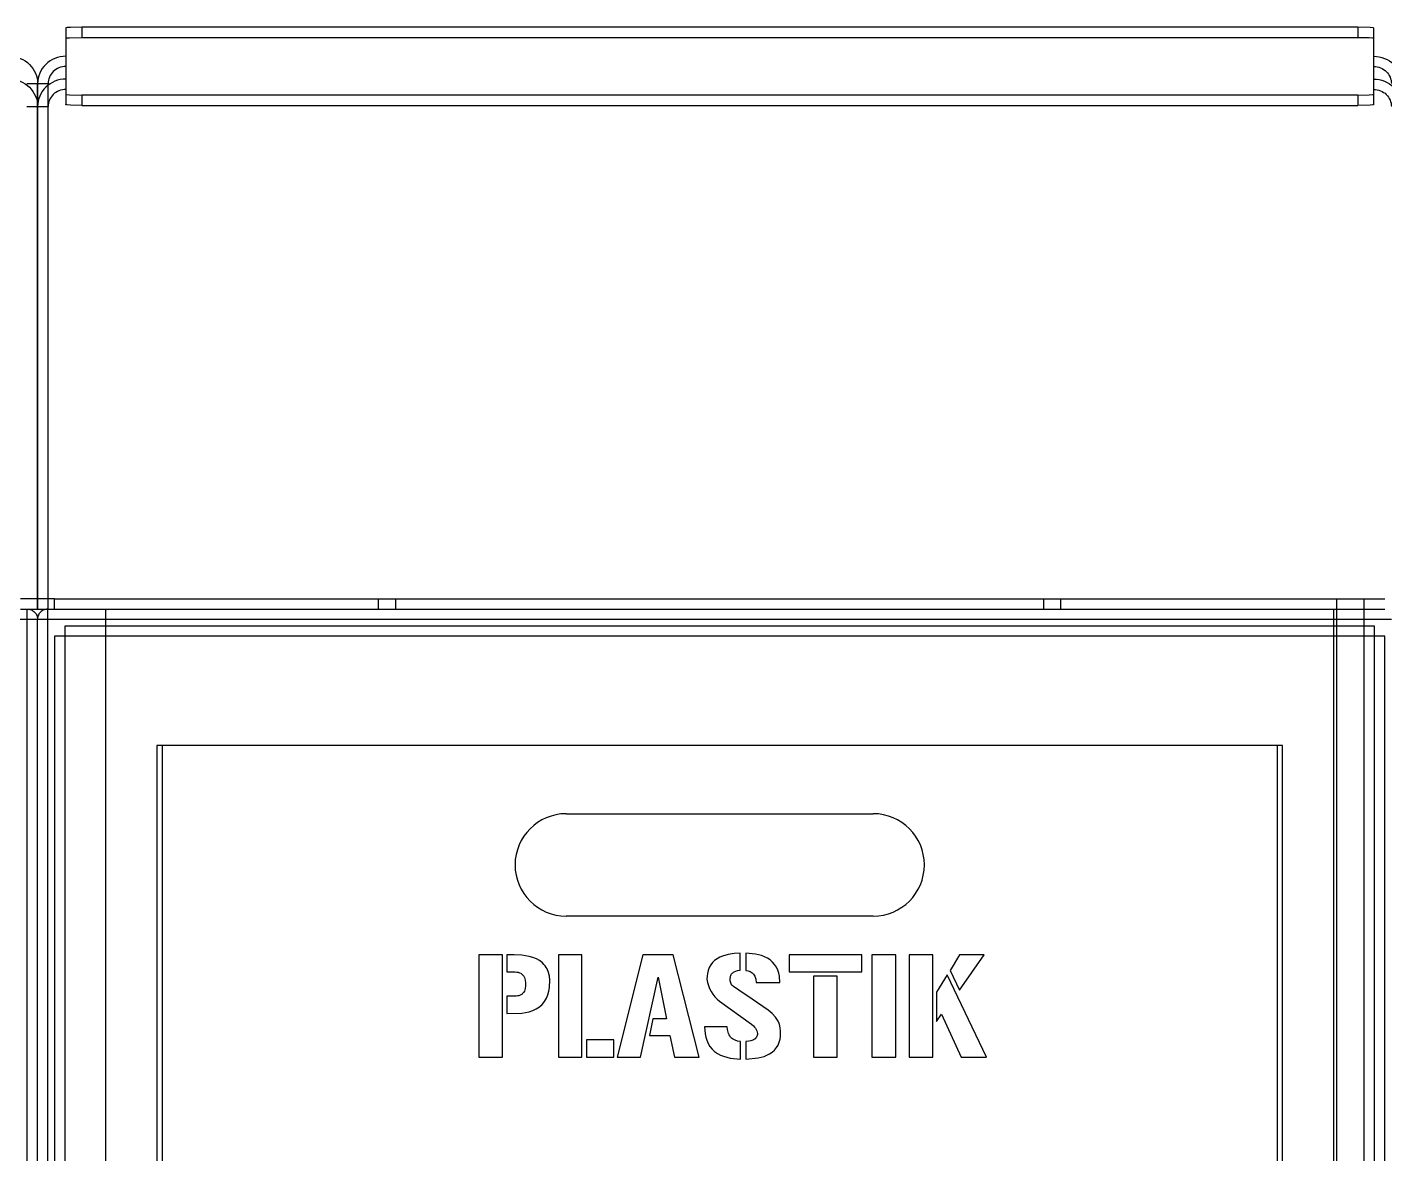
# Model space of a CAD drawing. Header units: millimetres. Extents: x 10366 to 13995, y 24552 to 29685.
# Drawn here: x 12483 to 12881.1, y 27863 to 28193.2 of the extents above; entities that cross this region are included whole.
import ezdxf

# ---------------------------------------------------------------- set-up
doc = ezdxf.new("R2010")
doc.units = ezdxf.units.MM
doc.header["$LTSCALE"] = 3
doc.layers.add('DomyÅ›lny', color=7, linetype='Continuous')

msp = doc.modelspace()

# ---------------------------------------------------------------- linework, layer by layer
at = {"layer": 'DomyÅ›lny'}
for p, q in [((12494.38, 28192.98), (12494.38, 28189.97)), ((12494.38, 28189.97), (12494.38, 28181.69)), ((12873.1, 28193.21), (12499.03, 28193.21)), ((12499.03, 28193.21), (12499.03, 28190.21)), ((12499.03, 28190.21), (12873.1, 28190.21)), ((12873.1, 28193.21), (12873.1, 28190.21)), ((12877.76, 28192.98), (12877.76, 28189.97)), ((12877.76, 28189.97), (12877.76, 28181.69)), ((12494.38, 28181.69), (12494.38, 28174.99)), ((12877.76, 28181.69), (12877.76, 28174.99)), ((12482.96, 28176.68), (12486.07, 28176.68)), ((12486.07, 28025.68), (12486.07, 28176.68)), ((12486.07, 28176.68), (12489.18, 28176.68)), ((12486.07, 28176.68), (12486.07, 28025.68)), ((12489.18, 28025.68), (12489.18, 28176.68)), ((12494.38, 28174.99), (12494.38, 28170.51)), ((12877.76, 28174.99), (12877.76, 28170.51)), ((12482.96, 28169.98), (12486.07, 28169.98)), ((12486.07, 28169.98), (12489.18, 28169.98)), ((12873.1, 28173.28), (12499.03, 28173.28)), ((12499.03, 28173.28), (12499.03, 28170.27)), ((12499.03, 28170.27), (12873.1, 28170.27)), ((12873.1, 28173.28), (12873.1, 28170.27)), ((12483.05, 27232.68), (12483.05, 28022.68)), ((12486.05, 28022.68), (12486.05, 28025.68)), ((12486.05, 28022.68), (12486.05, 28025.68)), ((12486.07, 28022.68), (12486.07, 28025.68)), ((12486.07, 28025.68), (12486.07, 28022.68)), ((12489.05, 27232.68), (12489.05, 28022.68)), ((12489.18, 28022.68), (12489.18, 28025.68)), ((12491.05, 28025.68), (12881.05, 28025.68)), ((12491.05, 28022.68), (12491.05, 28025.68)), ((12491.05, 28022.68), (12881.05, 28022.68)), ((12506.05, 28017.68), (12506.05, 28022.68)), ((12586.05, 28022.68), (12586.05, 28025.68)), ((12591.05, 28022.68), (12591.05, 28025.68)), ((12781.05, 28022.68), (12781.05, 28025.68)), ((12786.05, 28022.68), (12786.05, 28025.68)), ((12866.05, 28017.68), (12866.05, 28022.68)), ((12866.96, 28022.68), (12866.96, 28025.68)), ((12866.96, 28017.68), (12866.96, 28022.68)), ((12874.96, 28022.68), (12874.96, 28025.68)), ((12874.96, 28017.68), (12874.96, 28022.68)), ((12466.05, 28019.68), (12483.05, 28019.68)), ((12486.05, 27235.68), (12486.05, 28019.68)), ((12486.05, 27235.68), (12486.05, 28019.68)), ((12489.05, 28019.68), (12506.05, 28019.68)), ((12506.05, 28019.68), (12866.05, 28019.68)), ((12866.05, 28019.68), (12883.05, 28019.68)), ((12491.05, 28014.68), (12491.05, 27240.68)), ((12878.05, 28017.68), (12494.05, 28017.68)), ((12494.05, 28014.68), (12494.05, 27240.68)), ((12878.05, 28014.68), (12494.05, 28014.68)), ((12506.05, 27237.68), (12506.05, 28017.68)), ((12866.05, 27237.68), (12866.05, 28017.68)), ((12866.96, 27237.68), (12866.96, 28017.68)), ((12874.96, 27237.68), (12874.96, 28017.68)), ((12878.05, 27240.68), (12878.05, 28014.68)), ((12881.05, 27240.68), (12881.05, 28014.68)), ((12851.05, 27982.68), (12521.05, 27982.68)), ((12521.05, 27982.68), (12521.05, 27237.68)), ((12522.55, 27982.68), (12522.55, 27234.18)), ((12849.55, 27234.18), (12849.55, 27982.68)), ((12851.05, 27237.68), (12851.05, 27982.68)), ((12641.05, 27962.68), (12731.05, 27962.68)), ((12731.05, 27932.68), (12641.05, 27932.68)), ((12615.47, 27921.34), (12615.47, 27891.34)), ((12622.34, 27921.34), (12615.47, 27921.34)), ((12622.34, 27891.34), (12622.34, 27921.34)), ((12623.62, 27921.34), (12623.62, 27916.32)), ((12638.77, 27921.34), (12638.77, 27891.34)), ((12645.66, 27921.34), (12638.77, 27921.34)), ((12645.66, 27891.34), (12645.66, 27921.34)), ((12663.56, 27921.34), (12655.95, 27891.34)), ((12672.44, 27921.34), (12663.56, 27921.34)), ((12680.04, 27891.34), (12672.44, 27921.34)), ((12692.05, 27916.79), (12692.05, 27921.83)), ((12693.75, 27921.83), (12693.75, 27916.77)), ((12706.4, 27921.34), (12706.4, 27916.32)), ((12727.73, 27921.34), (12706.4, 27921.34)), ((12727.73, 27916.32), (12727.73, 27921.34)), ((12730.66, 27921.34), (12730.66, 27891.34)), ((12737.73, 27921.34), (12730.66, 27921.34)), ((12737.73, 27891.34), (12737.73, 27921.34)), ((12741.55, 27921.34), (12741.55, 27891.34)), ((12748.5, 27921.34), (12741.55, 27921.34)), ((12748.5, 27891.34), (12748.5, 27921.34)), ((12756.34, 27921.34), (12753.62, 27916.69)), ((12763.58, 27921.34), (12756.34, 27921.34)), ((12756.4, 27910.98), (12763.58, 27921.34)), ((12706.4, 27916.32), (12727.73, 27916.32)), ((12752.73, 27915.47), (12749.62, 27910.34)), ((12764.25, 27891.34), (12752.73, 27915.47)), ((12753.62, 27916.69), (12756.4, 27910.98)), ((12662.79, 27891.34), (12668.04, 27914.82)), ((12668.04, 27914.82), (12670.43, 27902.6)), ((12696.72, 27913.18), (12703.69, 27913.2)), ((12713.56, 27915.09), (12713.56, 27891.34)), ((12720.51, 27915.09), (12713.56, 27915.09)), ((12720.51, 27891.34), (12720.51, 27915.09)), ((12625.97, 27909.18), (12623.62, 27909.18)), ((12623.62, 27909.18), (12623.62, 27904.16)), ((12749.62, 27910.34), (12749.62, 27901.73)), ((12749.62, 27901.73), (12751.05, 27903.89)), ((12751.05, 27903.89), (12756.88, 27891.34)), ((12666.47, 27902.6), (12665.45, 27897.66)), ((12670.43, 27902.6), (12666.47, 27902.6)), ((12688.25, 27900.22), (12681.61, 27900.22)), ((12654.97, 27896.36), (12646.99, 27896.36)), ((12646.99, 27896.36), (12646.99, 27891.34)), ((12654.97, 27891.34), (12654.97, 27896.36)), ((12665.45, 27897.66), (12671.38, 27897.66)), ((12671.38, 27897.66), (12672.84, 27891.34)), ((12692.11, 27890.71), (12692.11, 27895.9)), ((12693.75, 27895.88), (12693.75, 27890.71)), ((12615.47, 27891.34), (12622.34, 27891.34)), ((12638.77, 27891.34), (12645.66, 27891.34)), ((12646.99, 27891.34), (12654.97, 27891.34)), ((12655.95, 27891.34), (12662.79, 27891.34)), ((12672.84, 27891.34), (12680.04, 27891.34)), ((12713.56, 27891.34), (12720.51, 27891.34)), ((12730.66, 27891.34), (12737.73, 27891.34)), ((12741.55, 27891.34), (12748.5, 27891.34)), ((12756.88, 27891.34), (12764.25, 27891.34))]:
    msp.add_line(p, q, dxfattribs=at)
for points in [[(12499.03, 28193.21, 0), (12495.7, 28193.14, 0), (12494.72, 28193.07, 0), (12494.47, 28193.02, 0), (12494.43, 28193.01, 0), (12494.4, 28193, 0), (12494.39, 28193, 0), (12494.39, 28192.99, 0), (12494.38, 28192.99, 0), (12494.38, 28192.99, 0), (12494.38, 28192.98, 0), (12494.38, 28192.98, 0), (12494.38, 28192.98, 0), (12494.38, 28192.98, 0), (12494.38, 28192.98, 0), (12494.38, 28192.98, 0)], [(12494.38, 28189.97, 0), (12494.38, 28189.98, 0), (12494.38, 28189.98, 0), (12494.38, 28189.98, 0), (12494.38, 28189.98, 0), (12494.38, 28189.98, 0), (12494.38, 28189.98, 0), (12494.39, 28189.99, 0), (12494.39, 28189.99, 0), (12494.4, 28190, 0), (12494.41, 28190, 0), (12494.45, 28190.01, 0), (12494.55, 28190.04, 0), (12495.39, 28190.12, 0), (12499.03, 28190.21, 0)], [(12877.76, 28192.98, 0), (12877.76, 28192.98, 0), (12877.75, 28192.98, 0), (12877.75, 28192.98, 0), (12877.75, 28192.98, 0), (12877.75, 28192.99, 0), (12877.75, 28192.99, 0), (12877.75, 28192.99, 0), (12877.74, 28192.99, 0), (12877.73, 28193, 0), (12877.72, 28193.01, 0), (12877.69, 28193.02, 0), (12877.58, 28193.04, 0), (12876.75, 28193.12, 0), (12873.1, 28193.21, 0)], [(12873.1, 28190.21, 0), (12876.43, 28190.14, 0), (12877.41, 28190.06, 0), (12877.67, 28190.02, 0), (12877.71, 28190.01, 0), (12877.73, 28190, 0), (12877.74, 28189.99, 0), (12877.75, 28189.99, 0), (12877.75, 28189.99, 0), (12877.75, 28189.98, 0), (12877.75, 28189.98, 0), (12877.75, 28189.98, 0), (12877.75, 28189.98, 0), (12877.75, 28189.98, 0), (12877.76, 28189.98, 0), (12877.76, 28189.97, 0)], [(12477.76, 28184.69, 0), (12478.58, 28184.65, 0), (12479.4, 28184.53, 0), (12480.2, 28184.33, 0), (12480.98, 28184.06, 0), (12481.72, 28183.72, 0), (12482.42, 28183.31, 0), (12483.07, 28182.83, 0), (12483.67, 28182.3, 0), (12484.22, 28181.72, 0), (12484.7, 28181.08, 0), (12485.11, 28180.41, 0), (12485.45, 28179.71, 0), (12485.72, 28178.97, 0), (12485.91, 28178.22, 0), (12486.03, 28177.45, 0), (12486.07, 28176.68, 0)], [(12494.38, 28184.69, 0), (12493.55, 28184.65, 0), (12492.73, 28184.53, 0), (12491.93, 28184.33, 0), (12491.15, 28184.06, 0), (12490.41, 28183.72, 0), (12489.71, 28183.31, 0), (12489.06, 28182.83, 0), (12488.46, 28182.3, 0), (12487.92, 28181.72, 0), (12487.44, 28181.08, 0), (12487.02, 28180.41, 0), (12486.68, 28179.71, 0), (12486.41, 28178.97, 0), (12486.22, 28178.22, 0), (12486.11, 28177.45, 0), (12486.07, 28176.68, 0)], [(12877.76, 28184.69, 0), (12878.58, 28184.65, 0), (12879.4, 28184.53, 0), (12880.2, 28184.33, 0), (12880.98, 28184.06, 0), (12881.72, 28183.72, 0), (12882.42, 28183.31, 0), (12883.07, 28182.83, 0), (12883.67, 28182.3, 0), (12884.22, 28181.72, 0), (12884.7, 28181.08, 0), (12885.11, 28180.41, 0), (12885.45, 28179.71, 0), (12885.72, 28178.97, 0), (12885.91, 28178.22, 0), (12886.03, 28177.45, 0), (12886.07, 28176.68, 0)], [(12477.76, 28177.99, 0), (12478.58, 28177.95, 0), (12479.4, 28177.83, 0), (12480.2, 28177.63, 0), (12480.98, 28177.36, 0), (12481.72, 28177.02, 0), (12482.42, 28176.61, 0), (12483.07, 28176.13, 0), (12483.67, 28175.6, 0), (12484.22, 28175.01, 0), (12484.7, 28174.38, 0), (12485.11, 28173.71, 0), (12485.45, 28173, 0), (12485.72, 28172.27, 0), (12485.91, 28171.52, 0), (12486.03, 28170.75, 0), (12486.07, 28169.98, 0)], [(12494.38, 28177.99, 0), (12493.55, 28177.95, 0), (12492.73, 28177.83, 0), (12491.93, 28177.63, 0), (12491.15, 28177.36, 0), (12490.41, 28177.02, 0), (12489.71, 28176.61, 0), (12489.06, 28176.13, 0), (12488.46, 28175.6, 0), (12487.92, 28175.01, 0), (12487.44, 28174.38, 0), (12487.02, 28173.71, 0), (12486.68, 28173, 0), (12486.41, 28172.27, 0), (12486.22, 28171.52, 0), (12486.11, 28170.75, 0), (12486.07, 28169.98, 0)], [(12494.38, 28181.69, 0), (12493.85, 28181.67, 0), (12493.34, 28181.59, 0), (12492.83, 28181.47, 0), (12492.34, 28181.29, 0), (12491.88, 28181.08, 0), (12491.44, 28180.82, 0), (12491.03, 28180.52, 0), (12490.66, 28180.18, 0), (12490.32, 28179.82, 0), (12490.02, 28179.42, 0), (12489.77, 28179, 0), (12489.56, 28178.56, 0), (12489.39, 28178.1, 0), (12489.27, 28177.64, 0), (12489.2, 28177.16, 0), (12489.18, 28176.68, 0)], [(12877.76, 28181.69, 0), (12878.28, 28181.67, 0), (12878.8, 28181.59, 0), (12879.3, 28181.47, 0), (12879.79, 28181.29, 0), (12880.25, 28181.08, 0), (12880.69, 28180.82, 0), (12881.1, 28180.52, 0), (12881.48, 28180.18, 0), (12881.81, 28179.82, 0), (12882.11, 28179.42, 0), (12882.37, 28179, 0), (12882.58, 28178.56, 0), (12882.74, 28178.1, 0), (12882.86, 28177.64, 0), (12882.93, 28177.16, 0), (12882.96, 28176.68, 0)], [(12877.76, 28177.99, 0), (12878.58, 28177.95, 0), (12879.4, 28177.83, 0), (12880.2, 28177.63, 0), (12880.98, 28177.36, 0), (12881.72, 28177.02, 0), (12882.42, 28176.61, 0), (12883.07, 28176.13, 0), (12883.67, 28175.6, 0), (12884.22, 28175.01, 0), (12884.7, 28174.38, 0), (12885.11, 28173.71, 0), (12885.45, 28173, 0), (12885.72, 28172.27, 0), (12885.91, 28171.52, 0), (12886.03, 28170.75, 0), (12886.07, 28169.98, 0)], [(12494.38, 28174.99, 0), (12493.85, 28174.96, 0), (12493.34, 28174.89, 0), (12492.83, 28174.76, 0), (12492.34, 28174.59, 0), (12491.88, 28174.37, 0), (12491.44, 28174.11, 0), (12491.03, 28173.82, 0), (12490.66, 28173.48, 0), (12490.32, 28173.11, 0), (12490.02, 28172.72, 0), (12489.77, 28172.3, 0), (12489.56, 28171.86, 0), (12489.39, 28171.4, 0), (12489.27, 28170.93, 0), (12489.2, 28170.46, 0), (12489.18, 28169.98, 0)], [(12877.76, 28174.99, 0), (12878.28, 28174.96, 0), (12878.8, 28174.89, 0), (12879.3, 28174.76, 0), (12879.79, 28174.59, 0), (12880.25, 28174.37, 0), (12880.69, 28174.11, 0), (12881.1, 28173.82, 0), (12881.48, 28173.48, 0), (12881.81, 28173.11, 0), (12882.11, 28172.72, 0), (12882.37, 28172.3, 0), (12882.58, 28171.86, 0), (12882.74, 28171.4, 0), (12882.86, 28170.93, 0), (12882.93, 28170.46, 0), (12882.96, 28169.98, 0)], [(12494.38, 28173.51, 0), (12494.38, 28173.51, 0), (12494.38, 28173.51, 0), (12494.38, 28173.51, 0), (12494.38, 28173.51, 0), (12494.38, 28173.51, 0), (12494.38, 28173.5, 0), (12494.39, 28173.5, 0), (12494.39, 28173.5, 0), (12494.4, 28173.49, 0), (12494.41, 28173.49, 0), (12494.45, 28173.47, 0), (12494.55, 28173.45, 0), (12495.39, 28173.37, 0), (12499.03, 28173.28, 0)], [(12499.03, 28170.27, 0), (12495.7, 28170.35, 0), (12494.72, 28170.42, 0), (12494.47, 28170.46, 0), (12494.43, 28170.48, 0), (12494.4, 28170.49, 0), (12494.39, 28170.49, 0), (12494.39, 28170.5, 0), (12494.38, 28170.5, 0), (12494.38, 28170.5, 0), (12494.38, 28170.5, 0), (12494.38, 28170.5, 0), (12494.38, 28170.51, 0), (12494.38, 28170.51, 0), (12494.38, 28170.51, 0), (12494.38, 28170.51, 0)], [(12873.1, 28173.28, 0), (12876.43, 28173.35, 0), (12877.41, 28173.43, 0), (12877.67, 28173.47, 0), (12877.71, 28173.48, 0), (12877.73, 28173.49, 0), (12877.74, 28173.5, 0), (12877.75, 28173.5, 0), (12877.75, 28173.5, 0), (12877.75, 28173.51, 0), (12877.75, 28173.51, 0), (12877.75, 28173.51, 0), (12877.75, 28173.51, 0), (12877.75, 28173.51, 0), (12877.76, 28173.51, 0), (12877.76, 28173.51, 0)], [(12877.76, 28170.51, 0), (12877.76, 28170.51, 0), (12877.75, 28170.51, 0), (12877.75, 28170.51, 0), (12877.75, 28170.5, 0), (12877.75, 28170.5, 0), (12877.75, 28170.5, 0), (12877.75, 28170.5, 0), (12877.74, 28170.49, 0), (12877.73, 28170.49, 0), (12877.72, 28170.48, 0), (12877.69, 28170.47, 0), (12877.58, 28170.45, 0), (12876.75, 28170.36, 0), (12873.1, 28170.27, 0)], [(12486.05, 28025.68, 0), (12486.05, 28025.68, 0), (12486.05, 28025.68, 0), (12486.05, 28025.68, 0), (12486.05, 28025.68, 0), (12486.05, 28025.68, 0), (12486.05, 28025.68, 0), (12486.05, 28025.68, 0), (12486.05, 28025.68, 0), (12486.05, 28025.68, 0), (12486.05, 28025.68, 0), (12486.05, 28025.68, 0), (12486.05, 28025.68, 0), (12486.05, 28025.68, 0), (12486.02, 28025.68, 0), (12485.91, 28025.68, 0), (12485.44, 28025.68, 0), (12481.05, 28025.68, 0)], [(12481.05, 28022.68, 0), (12486.05, 28022.68, 0)], [(12483.05, 28022.68, 0), (12483.43, 28022.66, 0), (12483.8, 28022.58, 0), (12484.14, 28022.48, 0), (12484.45, 28022.34, 0), (12484.72, 28022.17, 0), (12484.97, 28021.99, 0), (12485.19, 28021.79, 0), (12485.38, 28021.58, 0), (12485.54, 28021.36, 0), (12485.68, 28021.13, 0), (12485.8, 28020.9, 0), (12485.96, 28020.42, 0), (12486.03, 28020.06, 0), (12486.05, 28019.68, 0)], [(12491.05, 28025.68, 0), (12486.05, 28025.68, 0)], [(12486.05, 28022.68, 0), (12486.05, 28022.68, 0), (12486.05, 28022.68, 0), (12486.05, 28022.68, 0), (12486.05, 28022.68, 0), (12486.05, 28022.68, 0), (12486.05, 28022.68, 0), (12486.05, 28022.68, 0), (12486.05, 28022.68, 0), (12486.05, 28022.68, 0), (12486.05, 28022.68, 0), (12486.06, 28022.68, 0), (12486.06, 28022.68, 0), (12486.06, 28022.68, 0), (12486.09, 28022.68, 0), (12486.2, 28022.68, 0), (12486.67, 28022.68, 0), (12491.05, 28022.68, 0)], [(12489.05, 28022.68, 0), (12488.68, 28022.66, 0), (12488.31, 28022.58, 0), (12487.97, 28022.48, 0), (12487.66, 28022.34, 0), (12487.38, 28022.17, 0), (12487.14, 28021.99, 0), (12486.92, 28021.79, 0), (12486.73, 28021.58, 0), (12486.57, 28021.36, 0), (12486.43, 28021.13, 0), (12486.31, 28020.9, 0), (12486.15, 28020.42, 0), (12486.08, 28020.06, 0), (12486.05, 28019.68, 0)], [(12483.05, 28019.68, 0), (12486.05, 28019.68, 0)], [(12486.05, 28019.68, 0), (12486.05, 28019.68, 0), (12486.05, 28019.68, 0), (12486.05, 28019.68, 0), (12486.05, 28019.68, 0), (12486.05, 28019.68, 0), (12486.05, 28019.68, 0), (12486.05, 28019.68, 0), (12486.05, 28019.68, 0), (12486.05, 28019.68, 0), (12486.05, 28019.68, 0), (12486.06, 28019.68, 0), (12486.06, 28019.68, 0), (12486.06, 28019.68, 0), (12486.08, 28019.68, 0), (12486.14, 28019.68, 0), (12486.42, 28019.68, 0), (12489.05, 28019.68, 0)], [(12494.05, 28014.68, 0), (12491.05, 28014.68, 0)], [(12494.05, 28017.68, 0), (12494.05, 28017.68, 0), (12494.05, 28017.68, 0), (12494.05, 28017.68, 0), (12494.05, 28017.68, 0), (12494.05, 28017.68, 0), (12494.05, 28017.68, 0), (12494.05, 28017.68, 0), (12494.05, 28017.68, 0), (12494.05, 28017.68, 0), (12494.05, 28017.68, 0), (12494.05, 28017.68, 0), (12494.05, 28017.68, 0), (12494.05, 28017.68, 0), (12494.05, 28017.66, 0), (12494.05, 28017.6, 0), (12494.05, 28017.31, 0), (12494.05, 28014.68, 0)], [(12878.05, 28014.68, 0), (12878.05, 28017.68, 0)], [(12881.05, 28014.68, 0), (12881.05, 28014.68, 0), (12881.05, 28014.68, 0), (12881.05, 28014.68, 0), (12881.05, 28014.68, 0), (12881.05, 28014.68, 0), (12881.05, 28014.68, 0), (12881.05, 28014.68, 0), (12881.05, 28014.68, 0), (12881.05, 28014.68, 0), (12881.05, 28014.68, 0), (12881.05, 28014.68, 0), (12881.05, 28014.68, 0), (12881.05, 28014.68, 0), (12881.03, 28014.68, 0), (12880.97, 28014.68, 0), (12880.68, 28014.68, 0), (12878.05, 28014.68, 0)], [(12623.62, 27904.16, 0), (12628.03, 27904.26, 0), (12630.21, 27904.65, 0), (12631.25, 27905, 0), (12632.25, 27905.46, 0), (12633.18, 27906.05, 0), (12634.01, 27906.78, 0), (12634.71, 27907.64, 0), (12635.27, 27908.59, 0), (12635.69, 27909.61, 0), (12635.97, 27910.67, 0), (12636.15, 27911.76, 0), (12636.22, 27913.97, 0), (12636.11, 27915.07, 0), (12635.86, 27916.14, 0), (12635.44, 27917.17, 0), (12635.17, 27917.65, 0), (12634.86, 27918.11, 0), (12634.51, 27918.53, 0), (12634.12, 27918.93, 0), (12633.26, 27919.61, 0), (12632.29, 27920.15, 0), (12631.27, 27920.57, 0), (12630.21, 27920.87, 0), (12628.03, 27921.23, 0), (12625.83, 27921.34, 0), (12623.62, 27921.34, 0)], [(12692.05, 27921.83, 0), (12690.29, 27921.72, 0), (12688.55, 27921.45, 0), (12686.86, 27920.95, 0), (12686.05, 27920.6, 0), (12685.28, 27920.17, 0), (12684.57, 27919.65, 0), (12683.94, 27919.04, 0), (12683.4, 27918.34, 0), (12682.97, 27917.57, 0), (12682.66, 27916.75, 0), (12682.45, 27915.89, 0), (12682.33, 27915.02, 0), (12682.3, 27914.14, 0)], [(12703.69, 27913.2, 0), (12703.55, 27915.07, 0), (12703.35, 27915.98, 0), (12703.06, 27916.87, 0), (12702.66, 27917.71, 0), (12702.15, 27918.49, 0), (12701.53, 27919.2, 0), (12700.82, 27919.81, 0), (12700.05, 27920.32, 0), (12699.21, 27920.74, 0), (12698.34, 27921.08, 0), (12696.53, 27921.55, 0), (12693.75, 27921.83, 0)], [(12623.62, 27916.32, 0), (12625.29, 27916.31, 0), (12626.12, 27916.31, 0), (12626.53, 27916.28, 0), (12626.94, 27916.21, 0), (12627.34, 27916.09, 0), (12627.71, 27915.92, 0), (12628.06, 27915.68, 0), (12628.36, 27915.39, 0), (12628.6, 27915.06, 0), (12628.79, 27914.69, 0), (12628.94, 27914.3, 0), (12629.04, 27913.9, 0), (12629.15, 27913.08, 0), (12629.16, 27912.24, 0), (12629.05, 27911.42, 0), (12628.93, 27911.02, 0), (12628.77, 27910.63, 0), (12628.55, 27910.28, 0), (12628.28, 27909.96, 0), (12628.12, 27909.83, 0), (12627.95, 27909.7, 0), (12627.59, 27909.5, 0), (12627.2, 27909.35, 0), (12626.8, 27909.26, 0), (12626.38, 27909.2, 0), (12625.97, 27909.18, 0)], [(12689.16, 27914.53, 0), (12689.18, 27914.79, 0), (12689.23, 27915.04, 0), (12689.3, 27915.28, 0), (12689.41, 27915.51, 0), (12689.55, 27915.73, 0), (12689.71, 27915.92, 0), (12689.9, 27916.09, 0), (12690.11, 27916.24, 0), (12690.33, 27916.36, 0), (12690.8, 27916.56, 0), (12691.29, 27916.69, 0), (12692.05, 27916.79, 0)], [(12693.75, 27916.77, 0), (12694.38, 27916.64, 0), (12694.69, 27916.55, 0), (12694.99, 27916.42, 0), (12695.28, 27916.27, 0), (12695.54, 27916.08, 0), (12695.78, 27915.87, 0), (12696, 27915.62, 0), (12696.18, 27915.36, 0), (12696.34, 27915.07, 0), (12696.46, 27914.77, 0), (12696.63, 27914.15, 0), (12696.72, 27913.18, 0)], [(12682.3, 27914.14, 0), (12682.48, 27913.21, 0), (12682.74, 27912.3, 0), (12683.09, 27911.42, 0), (12683.52, 27910.58, 0), (12684.04, 27909.78, 0), (12684.63, 27909.04, 0), (12685.29, 27908.36, 0), (12686.01, 27907.75, 0)], [(12703.89, 27898.37, 0), (12703.88, 27899.09, 0), (12703.81, 27899.81, 0), (12703.66, 27900.52, 0), (12703.44, 27901.21, 0), (12703.15, 27901.87, 0), (12702.79, 27902.5, 0), (12702.37, 27903.09, 0), (12701.39, 27904.16, 0), (12700.27, 27905.07, 0), (12695.54, 27908.37, 0), (12691.66, 27911, 0), (12690.68, 27911.65, 0), (12690.19, 27911.97, 0), (12689.95, 27912.15, 0), (12689.74, 27912.35, 0), (12689.55, 27912.57, 0), (12689.39, 27912.82, 0), (12689.27, 27913.08, 0), (12689.18, 27913.37, 0), (12689.13, 27913.65, 0), (12689.12, 27913.95, 0), (12689.13, 27914.24, 0), (12689.16, 27914.53, 0)], [(12686.01, 27907.75, 0), (12695.35, 27900.98, 0)], [(12681.61, 27900.22, 0), (12681.76, 27898.21, 0), (12681.95, 27897.22, 0), (12682.25, 27896.26, 0), (12682.66, 27895.34, 0), (12683.18, 27894.49, 0), (12683.82, 27893.71, 0), (12684.56, 27893.02, 0), (12685.38, 27892.44, 0), (12686.26, 27891.96, 0), (12687.19, 27891.58, 0), (12689.12, 27891.05, 0), (12692.11, 27890.71, 0)], [(12692.11, 27895.9, 0), (12691.31, 27896.03, 0), (12690.54, 27896.28, 0), (12690.18, 27896.46, 0), (12689.84, 27896.67, 0), (12689.52, 27896.92, 0), (12689.24, 27897.21, 0), (12689, 27897.53, 0), (12688.79, 27897.88, 0), (12688.62, 27898.24, 0), (12688.49, 27898.63, 0), (12688.32, 27899.41, 0), (12688.25, 27900.22, 0)], [(12695.35, 27900.98, 0), (12695.99, 27900.46, 0), (12696.28, 27900.16, 0), (12696.53, 27899.83, 0), (12696.75, 27899.47, 0), (12696.92, 27899.09, 0), (12697.05, 27898.7, 0), (12697.13, 27898.29, 0)], [(12693.75, 27890.71, 0), (12697.32, 27891.09, 0), (12699.06, 27891.56, 0), (12699.9, 27891.9, 0), (12700.69, 27892.32, 0), (12701.44, 27892.82, 0), (12702.11, 27893.42, 0), (12702.68, 27894.11, 0), (12703.15, 27894.88, 0), (12703.49, 27895.71, 0), (12703.73, 27896.58, 0), (12703.85, 27897.47, 0), (12703.89, 27898.37, 0)], [(12697.13, 27898.29, 0), (12697.11, 27898, 0), (12697.06, 27897.71, 0), (12696.97, 27897.44, 0), (12696.83, 27897.18, 0), (12696.66, 27896.95, 0), (12696.46, 27896.74, 0), (12696.23, 27896.57, 0), (12695.98, 27896.42, 0), (12695.72, 27896.29, 0), (12695.17, 27896.1, 0), (12694.61, 27895.98, 0), (12693.75, 27895.88, 0)]]:
    msp.add_polyline3d(points, dxfattribs=at)
for centre, start, end in [((12641.05, 27947.68), 90, 180), ((12731.05, 27947.68), 0, 90), ((12641.05, 27947.68), 180, 270), ((12731.05, 27947.68), 270, 0), ((12731.05, 27947.68), 270, 0)]:
    msp.add_arc(centre, 15, start, end, dxfattribs=at)

doc.saveas('drawing.dxf')
